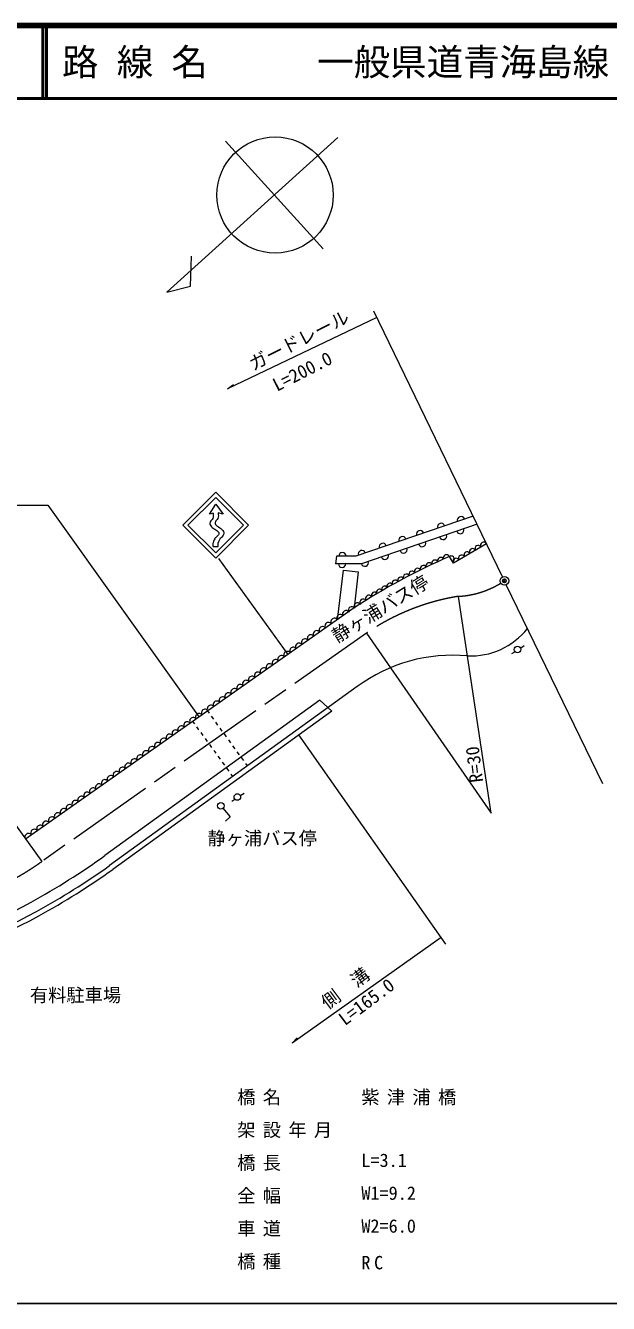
# Model space of a CAD drawing. Units: millimetres, scale not verified. Extents: x 40000 to 680000, y 20000 to 380000.
# Drawn here: x 175386 to 255238, y 205000 to 380000 of the extents above; entities that cross this region are included whole.
import ezdxf
from ezdxf.enums import TextEntityAlignment as Align

# ---------------------------------------------------------------- set-up
doc = ezdxf.new("R2010")
doc.units = ezdxf.units.MM
doc.header["$LTSCALE"] = 1000
doc.header["$PDMODE"] = 32
doc.header["$PDSIZE"] = 500
doc.linetypes.add('CHAIN', pattern=[18.5, 12, -1.5, 3.5, -1.5])
for name, color, linetype, lineweight in [('M-BGD', 7, 'Continuous', 13), ('M-BMK', 2, 'CHAIN', 13), ('M-STR-HTXT', 7, 'Continuous', 13), ('M-TTL', 2, 'Continuous', 140), ('M-TTL-BAND', 7, 'Continuous', 25), ('M-TTL-LINE', 7, 'Continuous', 50), ('M-TTL-TXT', 7, 'Continuous', 13), ('M-WORK', 1, 'Continuous', 13)]:
    doc.layers.add(name, color=color, linetype=linetype, lineweight=lineweight)
doc.layers.add('M-OTRS', color=6, linetype='Continuous')
doc.styles.add('ＭＳ ゴシック', font='')
doc.styles.get('ＭＳ ゴシック').set_extended_font_data('MS Gothic')

msp = doc.modelspace()

# ---------------------------------------------------------------- linework, layer by layer
at = {"layer": 'M-BGD'}
msp.add_circle((240987, 303957), 600, dxfattribs=at)
at = {"layer": 'M-BMK'}
msp.add_line((222074, 296787), (177595, 265507), dxfattribs=at)
for centre, radius, start, end in [((233972, 314365), 12552, 273.28355, 301.23998), ((239591, 271292), 30933, 99.11555, 124.49263), ((155563, 296336), 37892, 267.80859, 305.55121)]:
    msp.add_arc(centre, radius, start, end, dxfattribs=at)
at = {"layer": 'M-OTRS'}
msp.add_point((240987, 303957), dxfattribs=at)
at = {"layer": 'M-STR-HTXT'}
msp.add_line((232952, 254210), (212821, 282847), dxfattribs=at)
for points in [[(223499, 340014), (203062, 330267), (203854, 330849)], [(143647, 314303), (178443, 314303), (199164, 285310)], [(232329, 255097), (211922, 240650), (212604, 241359)]]:
    msp.add_lwpolyline(points, dxfattribs=at)
at = {"layer": 'M-TTL'}
msp.add_line((680000, 380000), (40000, 380000), dxfattribs=at)
at = {"layer": 'M-TTL-BAND'}
msp.add_line((40000, 205000), (579000, 205000), dxfattribs=at)
at = {"layer": 'M-TTL-LINE'}
for p, q in [((177750, 380000), (177750, 370000)), ((178250, 380000), (178250, 370000)), ((40000, 370000), (680000, 370000))]:
    msp.add_line(p, q, dxfattribs=at)
at = {"layer": 'M-WORK'}
for p, q in [((216134, 349402), (202767, 364186)), ((240725, 304497), (223084, 340870)), ((200586, 313097), (201431, 314464)), ((201431, 314464), (202480, 313100)), ((202480, 313100), (201751, 313272)), ((201067, 313233), (200586, 313097)), ((201081, 308658), (201081, 309158)), ((201081, 308658), (201781, 308658)), ((201781, 308658), (201781, 309158)), ((201812, 307017), (211322, 293860)), ((217979, 307345), (217849, 306287)), ((254461, 276175), (241248, 303417)), ((220422, 300259), (175386, 268588)), ((242025, 293984), (242432, 294251)), ((243176, 294739), (243696, 295080)), ((159910, 290170), (177595, 265507)), ((220824, 289469), (186896, 264964)), ((215716, 287609), (186247, 266324)), ((217357, 286124), (215716, 287609)), ((217357, 286124), (187323, 264430)), ((200571, 285815), (200338, 286135)), ((201159, 285006), (200865, 285410)), ((198558, 284380), (198315, 284713)), ((199146, 283571), (198852, 283975)), ((201747, 284197), (201453, 284601)), ((202335, 283388), (202041, 283792)), ((199733, 282762), (199439, 283166)), ((200321, 281953), (200027, 282358)), ((202923, 282579), (202629, 282984)), ((203511, 281770), (203217, 282175)), ((200909, 281144), (200615, 281549)), ((201497, 280335), (201203, 280740)), ((204098, 280961), (203804, 281366)), ((204686, 280152), (204392, 280557)), ((202085, 279526), (201791, 279931)), ((202673, 278717), (202379, 279122)), ((203261, 277908), (202967, 278313)), ((205274, 279343), (204980, 279748)), ((205801, 278618), (205568, 278939)), ((203797, 277171), (203555, 277504)), ((204807, 274539), (205327, 274879)), ((203656, 273784), (204063, 274051)), ((202420, 272814), (203423, 271619)), ((203423, 271619), (202762, 271065))]:
    msp.add_line(p, q, dxfattribs=at)
for points in [[(218182, 364688), (194730, 343485), (197990, 344299), (198117, 348408)], [(237232, 311699), (221398, 306287), (217849, 306287)], [(236684, 312829), (220638, 307345), (217979, 307345)], [(238522, 309038), (234004, 306396), (233447, 307288)], [(218106, 298631), (218948, 305401), (220932, 305188), (220422, 300259)], [(222074, 296787), (239170, 272130), (234690, 301834)]]:
    msp.add_lwpolyline(points, dxfattribs=at)
for points in [[(196931, 311578), (201431, 316078), (205931, 311578), (201431, 307078)], [(197638, 311578), (201431, 315371), (205224, 311578), (201431, 307785)]]:
    msp.add_lwpolyline(points, close=True, dxfattribs=at)
for centre, radius in [((209571, 356795), 7965), ((242767, 294551), 450), ((204398, 274351), 450), ((202130, 273159), 450)]:
    msp.add_circle(centre, radius, dxfattribs=at)
for centre, radius, start, end in [((232327, 311340), 500, 18.87058, 198.87058), ((235033, 312265), 500, 18.87058, 198.87058), ((227011, 309523), 500, 18.87058, 198.87058), ((229421, 310347), 500, 18.87058, 198.87058), ((232581, 310109), 500, 198.87058, 18.87058), ((234937, 310915), 500, 198.87058, 18.87058), ((221449, 307622), 500, 18.87058, 198.87058), ((224336, 308608), 500, 18.87058, 198.87058), ((227166, 308258), 500, 198.87058, 18.87058), ((229709, 309128), 500, 198.87058, 18.87058), ((236640, 307937), 436, 30.31219, 210.31219), ((237393, 308377), 436, 30.31219, 210.31219), ((238146, 308818), 436, 30.31219, 210.31219), ((218742, 306287), 500, 180, 0), ((218792, 307345), 500, 0, 180), ((267095, 229355), 84887, 113.35246, 123.35534), ((221871, 306449), 500, 198.87058, 18.87058), ((224624, 307389), 500, 198.87058, 18.87058), ((230674, 306005), 436, 24.82573, 204.82573), ((231466, 306372), 436, 24.82573, 204.82573), ((232259, 306738), 436, 24.82573, 204.82573), ((233051, 307105), 436, 24.82573, 204.82573), ((233696, 306930), 436, 299.18504, 124.82573), ((234381, 306616), 436, 30.31219, 210.31219), ((235134, 307057), 436, 30.31219, 210.31219), ((235887, 307497), 436, 30.31219, 210.31219), ((227566, 304445), 434, 27.76358, 207.76358), ((228334, 304849), 434, 27.76358, 207.76358), ((229101, 305253), 434, 27.76358, 207.76358), ((229882, 305639), 436, 24.82573, 204.82573), ((223881, 302402), 409, 30.33208, 210.33208), ((224587, 302815), 409, 30.33208, 210.33208), ((225293, 303228), 409, 30.33208, 210.33208), ((226030, 303636), 434, 27.76358, 207.76358), ((226798, 304041), 434, 27.76358, 207.76358), ((221644, 300994), 473, 33.753, 213.753), ((222430, 301520), 473, 33.753, 213.753), ((223176, 301989), 409, 30.33208, 210.33208), ((218499, 298893), 473, 33.753, 213.753), ((219285, 299419), 473, 33.753, 213.753), ((220071, 299944), 473, 33.753, 213.753), ((220858, 300469), 473, 33.753, 213.753), ((216091, 297214), 493, 35.11653, 215.11653), ((216897, 297780), 493, 35.11653, 215.11653), ((217703, 298347), 493, 35.11653, 215.11653), ((213673, 295513), 493, 35.11653, 215.11653), ((214479, 296080), 493, 35.11653, 215.11653), ((215285, 296647), 493, 35.11653, 215.11653), ((236363, 303598), 9930, 267.44805, 321.64237), ((211255, 293812), 493, 35.11653, 215.11653), ((212061, 294379), 493, 35.11653, 215.11653), ((212867, 294946), 493, 35.11653, 215.11653), ((208837, 292112), 493, 35.11653, 215.11653), ((209643, 292679), 493, 35.11653, 215.11653), ((210449, 293246), 493, 35.11653, 215.11653), ((233894, 271772), 22000, 84.71445, 126.44847), ((206419, 290411), 493, 35.11653, 215.11653), ((207225, 290978), 493, 35.11653, 215.11653), ((208031, 291545), 493, 35.11653, 215.11653), ((204000, 288711), 493, 35.11653, 215.11653), ((204807, 289278), 493, 35.11653, 215.11653), ((205613, 289845), 493, 35.11653, 215.11653), ((201582, 287010), 493, 35.11653, 215.11653), ((202388, 287577), 493, 35.11653, 215.11653), ((203194, 288144), 493, 35.11653, 215.11653), ((199164, 285310), 493, 35.11653, 215.11653), ((199970, 285877), 493, 35.11653, 215.11653), ((200776, 286443), 493, 35.11653, 215.11653), ((195940, 283042), 493, 35.11653, 215.11653), ((196746, 283609), 493, 35.11653, 215.11653), ((197552, 284176), 493, 35.11653, 215.11653), ((198358, 284743), 493, 35.11653, 215.11653), ((193522, 281342), 493, 35.11653, 215.11653), ((194328, 281909), 493, 35.11653, 215.11653), ((195134, 282475), 493, 35.11653, 215.11653), ((191104, 279641), 493, 35.11653, 215.11653), ((191910, 280208), 493, 35.11653, 215.11653), ((192716, 280775), 493, 35.11653, 215.11653), ((188685, 277941), 493, 35.11653, 215.11653), ((189492, 278508), 493, 35.11653, 215.11653), ((190298, 279074), 493, 35.11653, 215.11653), ((186267, 276240), 493, 35.11653, 215.11653), ((187073, 276807), 493, 35.11653, 215.11653), ((187879, 277374), 493, 35.11653, 215.11653), ((183849, 274540), 493, 35.11653, 215.11653), ((184655, 275106), 493, 35.11653, 215.11653), ((185461, 275673), 493, 35.11653, 215.11653), ((181431, 272839), 493, 35.11653, 215.11653), ((182237, 273406), 493, 35.11653, 215.11653), ((183043, 273973), 493, 35.11653, 215.11653), ((179013, 271138), 493, 35.11653, 215.11653), ((179819, 271705), 493, 35.11653, 215.11653), ((180625, 272272), 493, 35.11653, 215.11653), ((176595, 269438), 493, 35.11653, 215.11653), ((177401, 270005), 493, 35.11653, 215.11653), ((178207, 270572), 493, 35.11653, 215.11653), ((175789, 268871), 493, 35.11653, 215.11653), ((127040, 349147), 101809, 298.83568, 305.55967), ((127055, 349155), 103292, 298.83568, 305.40421), ((127055, 349155), 103974, 298.83568, 305.42565), ((155563, 296336), 41792, 242.68743, 299.49928), ((155556, 296332), 43957, 242.68743, 299.49928), ((155563, 296336), 43275, 242.68743, 299.49928)]:
    msp.add_arc(centre, radius, start, end, dxfattribs=at)
for points in [[(201751, 313272), (201800, 312956), (201851, 312770), (201725, 312493), (201636, 312299), (201454, 312263), (201392, 312059), (201335, 311871), (201387, 311725), (201505, 311567), (201596, 311446), (201702, 311435), (201823, 311343), (202060, 311164), (202216, 311082), (202404, 310853), (202493, 310744), (202530, 310660), (202538, 310520), (202547, 310341), (202475, 310242), (202386, 310087), (202259, 309866), (202084, 309817), (201959, 309595), (201869, 309435), (201840, 309359), (201781, 309158)], [(201067, 313233), (201105, 312929), (201144, 312756), (201025, 312493), (200936, 312299), (200765, 312260), (200692, 312059), (200633, 311894), (200605, 311772), (200674, 311610), (200767, 311392), (200918, 311329), (201101, 311177), (201272, 311034), (201406, 311003), (201570, 310852), (201712, 310722), (201880, 310666), (201886, 310474), (201891, 310286), (201741, 310218), (201625, 310070), (201512, 309924), (201402, 309881), (201296, 309729), (201161, 309533), (201142, 309416), (201081, 309158)]]:
    msp.add_open_spline(points, degree=3, knots=[0, 0, 0, 0, 1, 1, 1, 2, 2, 2, 3, 3, 3, 4, 4, 4, 5, 5, 5, 6, 6, 6, 7, 7, 7, 8, 8, 8, 9, 9, 9, 9], dxfattribs=at)

# ---------------------------------------------------------------- texts
at = {"layer": 'M-STR-HTXT', "style": 'ＭＳ ゴシック'}
for s, rotation, p in [('ガードレール', 26.971, (213504, 335601)), ('L=200.0', 26.971, (213967, 331332)), ('静ヶ浦バス停', 31.638, (224739, 298890)), ('側\u3000溝', 36.771, (220081, 246989)), ('L=165.0', 36.771, (222960, 245130))]:
    msp.add_text(s, height=1833, rotation=rotation, dxfattribs=at).set_placement(p, align=Align.BOTTOM_CENTER)
for s, p in [('静ヶ浦バス停', (207807, 267238)), ('有料駐車場', (182230, 245757))]:
    msp.add_text(s, height=1833, dxfattribs=at).set_placement(p, align=Align.BOTTOM_CENTER)
for s, p in [('L=3.1', (221383, 223143)), ('W1=9.2', (221383, 218643)), ('W2=6.0', (221383, 214143))]:
    msp.add_text(s, height=1833, dxfattribs=at).set_placement(p, align=Align.BOTTOM_LEFT)
at = {"layer": 'M-STR-HTXT', "char_height": 1833, "attachment_point": 7, "style": 'ＭＳ ゴシック'}
for s, insert in [('\\T1.4;橋名', (204383, 232143)), ('\\T1.4;紫津浦橋', (221383, 232143)), ('\\T1.4;架設年月', (204383, 227643)), ('\\T1.4;橋長', (204383, 223143)), ('\\T1.4;全幅', (204383, 218643)), ('\\T1.4;車道', (204383, 214143)), ('\\T1.4;橋種', (204383, 209643)), ('\\T1.4;RC', (221383, 209643))]:
    msp.add_mtext(s, dxfattribs=dict(at, insert=insert))
at = {"layer": 'M-TTL-TXT', "style": 'ＭＳ ゴシック'}
msp.add_text('路 線 名      一般県道青海島線', height=3666, dxfattribs=at).set_placement((180380, 375000), align=Align.MIDDLE_LEFT)
at = {"layer": 'M-WORK', "style": 'ＭＳ ゴシック'}
msp.add_text('R=30', height=1833, rotation=96.998, dxfattribs=at).set_placement((238309, 278990), align=Align.BOTTOM_CENTER)

doc.saveas('drawing.dxf')
